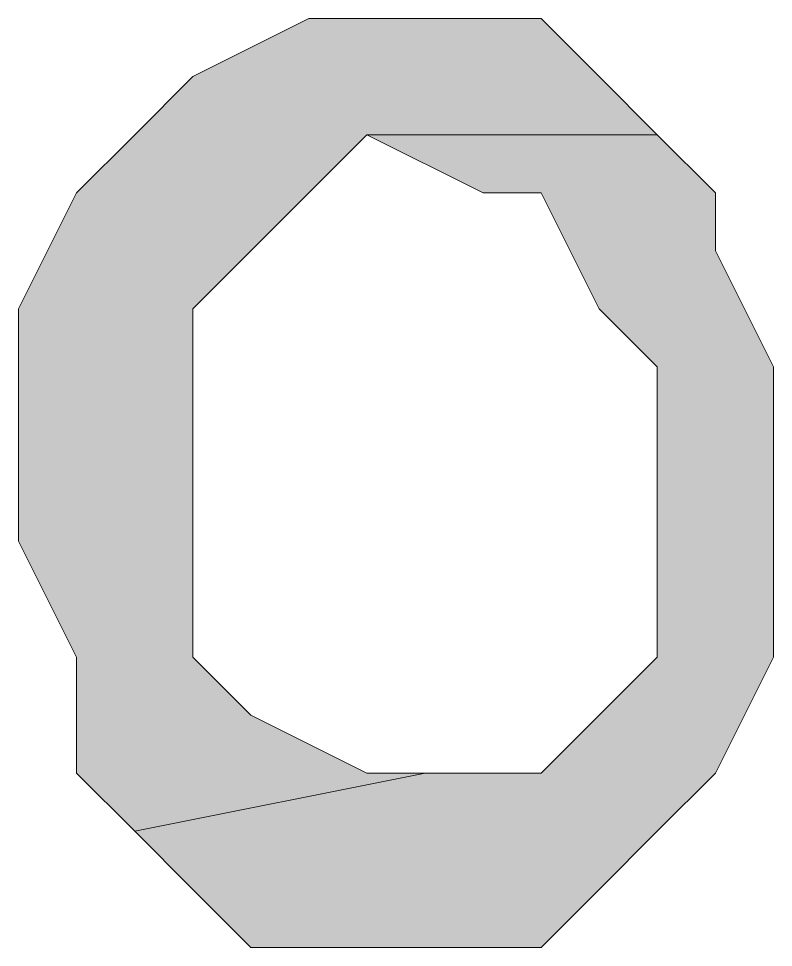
# Model space of a CAD drawing. Header units: inches. Extents: x 20 to 409, y 5 to 283.
# Drawn here: x 364.711 to 365.261, y 33.842 to 34.519 of the extents above; entities that cross this region are included whole.
import ezdxf

# ---------------------------------------------------------------- set-up
doc = ezdxf.new("R2010")
doc.units = ezdxf.units.IN
doc.header["$MEASUREMENT"] = 0
doc.layers.add('C00-00-00', color=7, linetype='Continuous')

msp = doc.modelspace()

# ---------------------------------------------------------------- hatches: boundary and pattern name
at = {"layer": 'C00-00-00'}
h = msp.add_hatch(color=0, dxfattribs=at)
h.dxf.hatch_style = 2
h.paths.add_polyline_path([(364.96476, 34.51927), (364.92242, 34.51927), (364.83776, 34.47694), (364.79542, 34.43461), (364.75309, 34.39227), (364.71076, 34.30761), (364.71076, 34.13827), (364.75309, 34.05361), (364.75309, 33.96894), (364.79542, 33.92661), (365.00709, 33.96894), (364.96476, 33.96894), (364.88009, 34.01127), (364.83776, 34.05361), (364.83776, 34.30761), (364.88009, 34.34994), (364.92242, 34.39227), (364.96476, 34.43461), (365.17642, 34.43461), (365.13409, 34.47694), (365.09176, 34.51927)])
h = msp.add_hatch(color=0, dxfattribs=at)
h.dxf.hatch_style = 2
h.paths.add_polyline_path([(365.17642, 34.43461), (364.96476, 34.43461), (365.04942, 34.39227), (365.09176, 34.39227), (365.13409, 34.30761), (365.17642, 34.26527), (365.17642, 34.05361), (365.13409, 34.01127), (365.09176, 33.96894), (365.00709, 33.96894), (364.79542, 33.92661), (364.83776, 33.88427), (364.88009, 33.84194), (365.09176, 33.84194), (365.13409, 33.88427), (365.17642, 33.92661), (365.21876, 33.96894), (365.26109, 34.05361), (365.26109, 34.13827), (365.26109, 34.26527), (365.21876, 34.34994), (365.21876, 34.39227)])

# ---------------------------------------------------------------- linework, layer by layer
at = {"layer": 'C00-00-00', "color": 0, "lineweight": 0}
for points in [[(364.96476, 34.51927), (364.92242, 34.51927), (364.83776, 34.47694), (364.79542, 34.43461), (364.75309, 34.39227), (364.71076, 34.30761), (364.71076, 34.13827), (364.75309, 34.05361), (364.75309, 33.96894), (364.79542, 33.92661), (365.00709, 33.96894), (364.96476, 33.96894), (364.88009, 34.01127), (364.83776, 34.05361), (364.83776, 34.30761), (364.88009, 34.34994), (364.92242, 34.39227), (364.96476, 34.43461), (365.17642, 34.43461), (365.13409, 34.47694), (365.09176, 34.51927)], [(365.17642, 34.43461), (364.96476, 34.43461), (365.04942, 34.39227), (365.09176, 34.39227), (365.13409, 34.30761), (365.17642, 34.26527), (365.17642, 34.05361), (365.13409, 34.01127), (365.09176, 33.96894), (365.00709, 33.96894), (364.79542, 33.92661), (364.83776, 33.88427), (364.88009, 33.84194), (365.09176, 33.84194), (365.13409, 33.88427), (365.17642, 33.92661), (365.21876, 33.96894), (365.26109, 34.05361), (365.26109, 34.13827), (365.26109, 34.26527), (365.21876, 34.34994), (365.21876, 34.39227)]]:
    msp.add_lwpolyline(points, close=True, dxfattribs=at)

doc.saveas('drawing.dxf')
